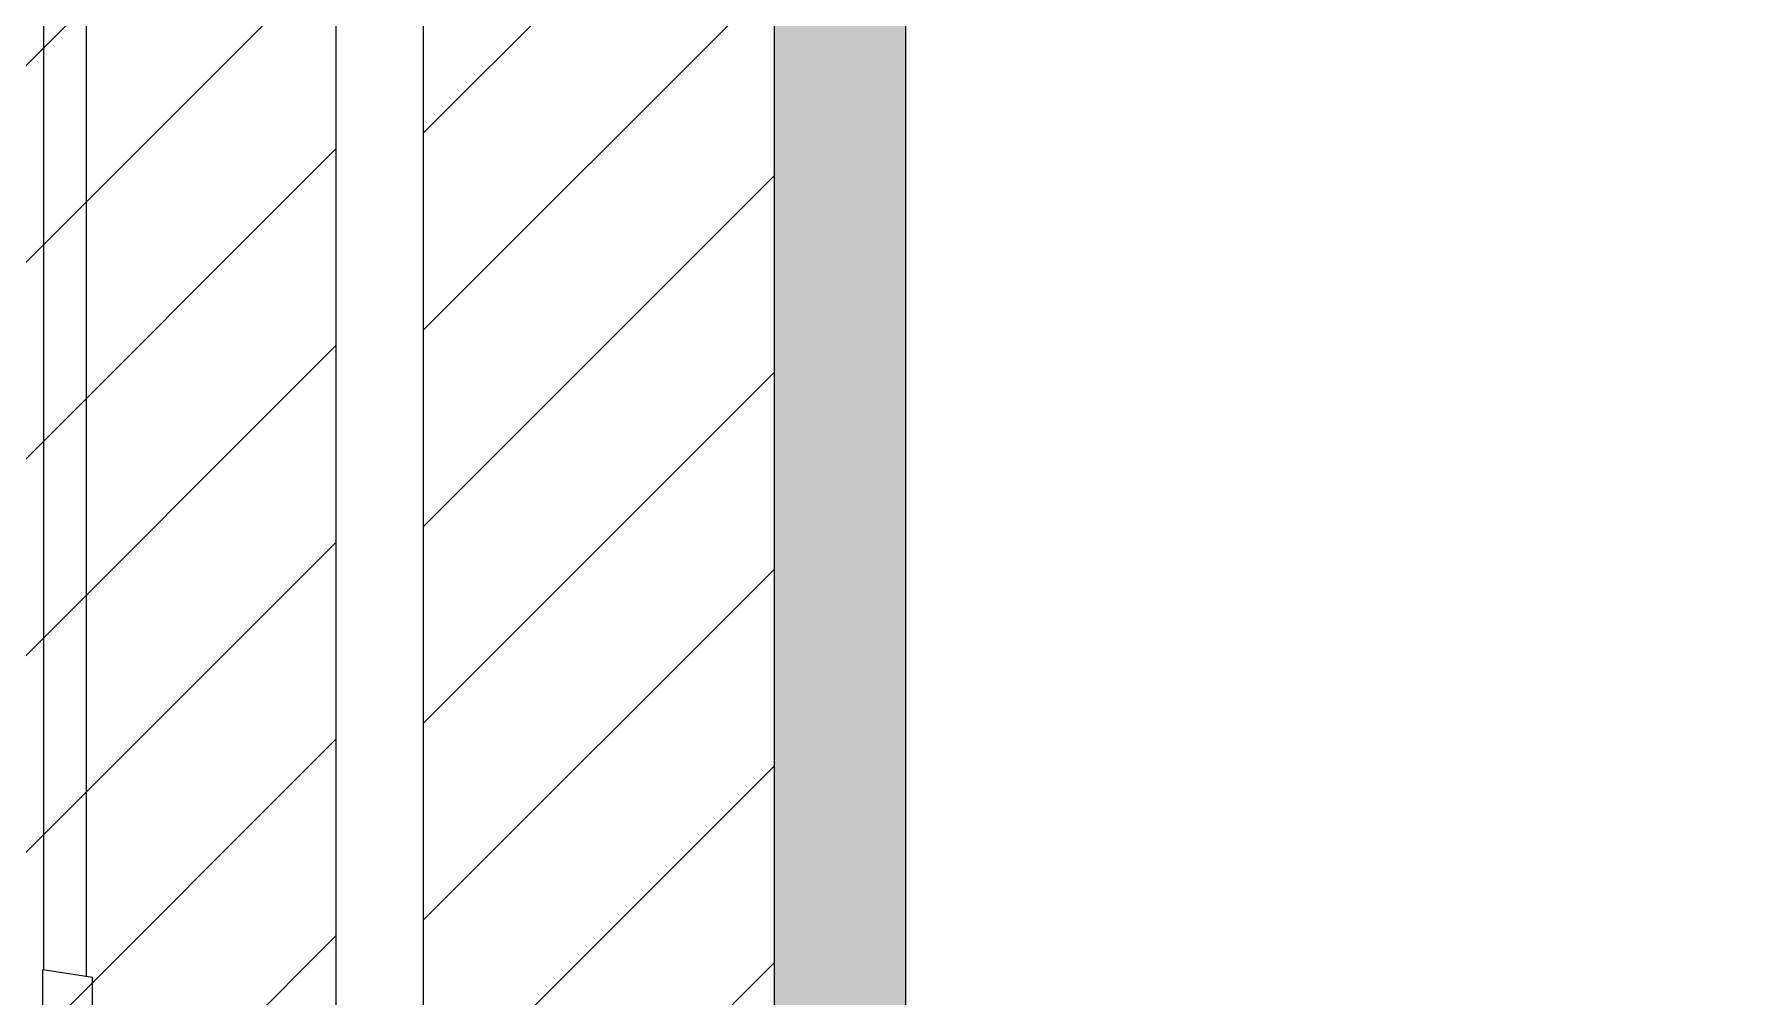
# Model space of a CAD drawing. Header units: millimetres. Extents: x -853320 to 19484, y -510814 to 9708.
# Drawn here: x 4832.42 to 4851.93, y 7578.84 to 7589.83 of the extents above; entities that cross this region are included whole.
import ezdxf

# ---------------------------------------------------------------- set-up
doc = ezdxf.new("R2010")
doc.units = ezdxf.units.MM
for name, color, linetype, lineweight in [('F_DIBOND_soffitto_cassone', 7, 'Continuous', 5), ('F_ELETTRICO', 22, 'Continuous', 5), ('F_MINERAL WALL', 6, 'Continuous', 5), ('F_PARETE_nuove', 5, 'Continuous', 5), ('F_TUBOLARE sez.40x40', 7, 'Continuous', 5)]:
    doc.layers.add(name, color=color, linetype=linetype, lineweight=lineweight)

# ---------------------------------------------------------------- blocks, each defined once
blk = doc.blocks.new('SCATOLA INCASSO_1 P_sezione e pianta')
at = {"layer": 'F_ELETTRICO'}
for p, q in [((55433.029, -13678.793), (55433.029, -13661.467)), ((55433.518, -13678.871), (55433.518, -13661.753)), ((55433.017, -13689.463), (55433.017, -13678.793)), ((55433.585, -13678.881), (55433.017, -13678.793)), ((55433.585, -13679.318), (55433.585, -13678.881))]:
    blk.add_line(p, q, dxfattribs=at)
blk = doc.blocks.new('BAGNO_camera doppia_rev.01_pianta')
at = {"layer": 'F_DIBOND_soffitto_cassone'}
h = blk.add_hatch(dxfattribs=at)
h.set_pattern_fill('ANSI31', color=1, scale=0.5)
h.set_pattern_definition([(45, (-13243.481, -665), (-1.122532015, 1.122532015), [])])
h.paths.add_polyline_path([(18734.638, 22995.66), (18738.638, 22995.66), (18738.638, 22475.66), (18734.638, 22475.66)])
at = {"layer": 'F_MINERAL WALL'}
h = blk.add_hatch(dxfattribs=at)
h.set_pattern_fill('ANSI31', color=256, scale=0.5)
h.set_pattern_definition([(45, (0, -20), (-1.122532015, 1.122532015), [])])
h.paths.add_polyline_path([(18729.638, 22995.66), (18733.638, 22995.66), (18733.638, 22475.66), (18729.638, 22475.66)])
at = {"layer": 'F_TUBOLARE sez.40x40', "true_color": 0x636466}
h = blk.add_hatch(color=251, dxfattribs=at)
h.dxf.hatch_style = 1
h.paths.add_polyline_path([(18738.638, 22475.66), (18778.638, 22475.66), (18778.638, 22995.66), (18738.638, 22995.66)])
h.paths.add_polyline_path([(18740.138, 22475.66), (18777.138, 22475.66), (18777.138, 22995.66), (18740.138, 22995.66)], flags=17)
at = {"layer": 'F_DIBOND_soffitto_cassone', "color": 1}
blk.add_lwpolyline([(18734.638, 22995.66), (18738.638, 22995.66), (18738.638, 22475.66), (18734.638, 22475.66)], close=True, dxfattribs=at)
at = {"layer": 'F_MINERAL WALL'}
blk.add_lwpolyline([(18729.638, 22995.66), (18733.638, 22995.66), (18733.638, 22475.66), (18729.638, 22475.66)], close=True, dxfattribs=at)
at = {"layer": 'F_TUBOLARE sez.40x40'}
for points in [[(18738.638, 22475.66), (18778.638, 22475.66), (18778.638, 22995.66), (18738.638, 22995.66)], [(18740.138, 22475.66), (18777.138, 22475.66), (18777.138, 22995.66), (18740.138, 22995.66)]]:
    blk.add_lwpolyline(points, close=True, dxfattribs=at)
at = {"layer": 'F_DIBOND_soffitto_cassone', "color": 1}
blk.add_blockref('SCATOLA INCASSO_1 P_sezione e pianta', (-36702.726, 36369.788), dxfattribs=at)

msp = doc.modelspace()

# ---------------------------------------------------------------- block references
at = {"layer": 'F_PARETE_nuove'}
msp.add_blockref('BAGNO_camera doppia_rev.01_pianta', (-13897.772, -15111.845), dxfattribs=at)

doc.saveas('drawing.dxf')
